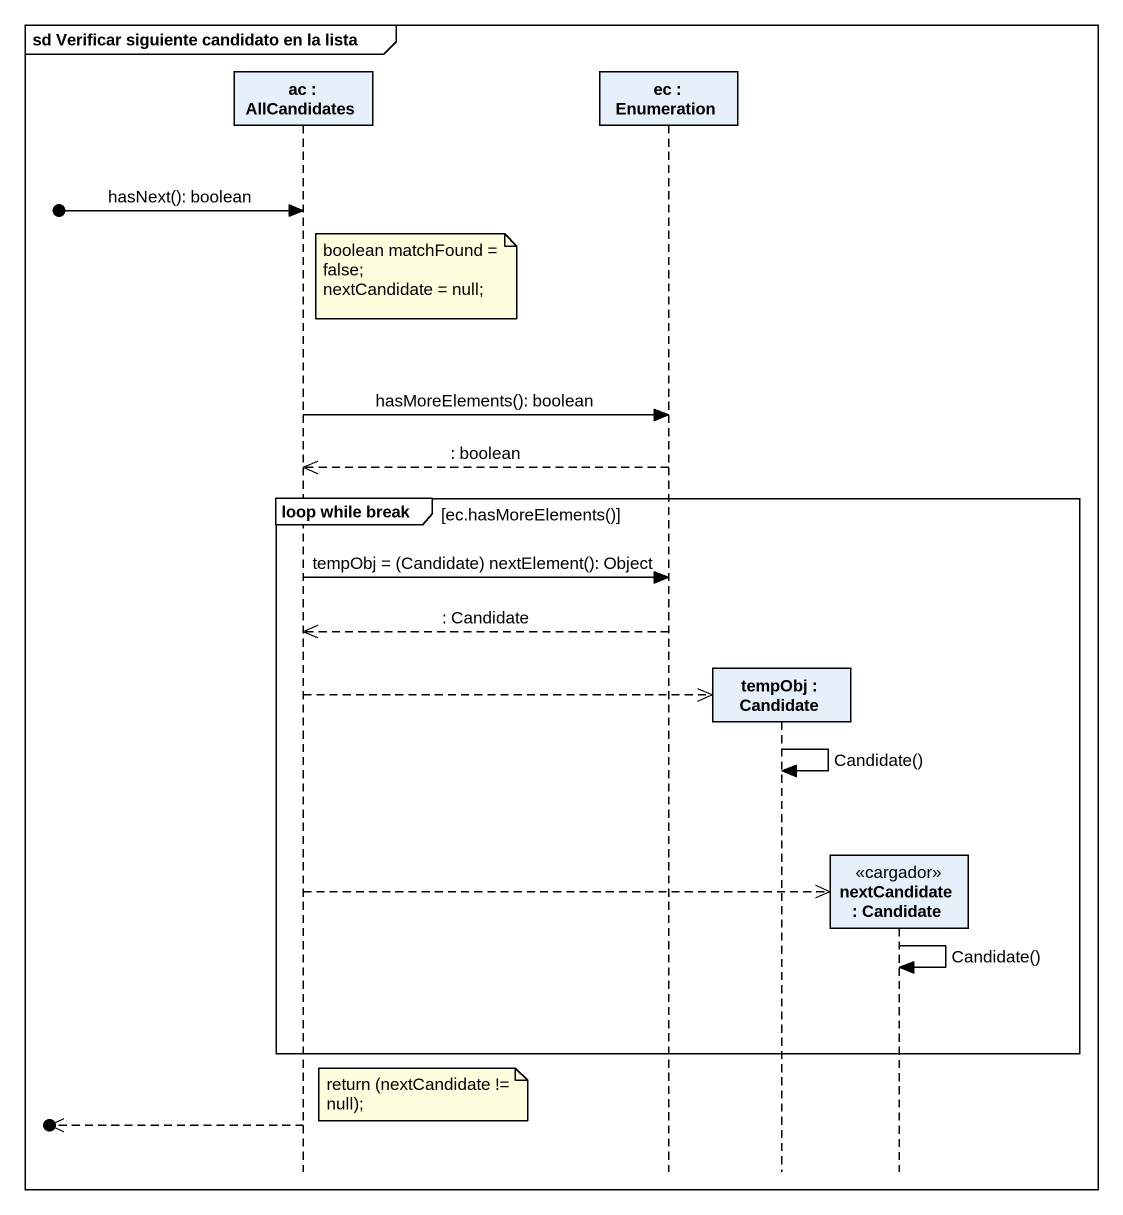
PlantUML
@startuml
mainframe sd Verificar siguiente candidato en la lista
hide footbox
participant "ac : AllCandidates" as ac
participant "ec : Enumeration" as ec
participant "tempObj : Candidate" as tempObj
participant "nextCandidate : Candidate" as nextCandidate <<cargador>>

[o-> ac : hasNext(): boolean
note right of ac
  boolean matchFound = false;
  nextCandidate = null;
end note
ac -> ec : hasMoreElements(): boolean
ec -->> ac : : boolean
group loop while break [ec.hasMoreElements()]
  ac -> ec : tempObj = (Candidate) nextElement(): Object
  ec -->> ac : : Candidate
  ac -->> tempObj **
  tempObj -> tempObj : Candidate()
  ac -->> nextCandidate **
  nextCandidate -> nextCandidate : Candidate()
end
note right of ac : return (nextCandidate != null);
[o<<-- ac
@enduml
